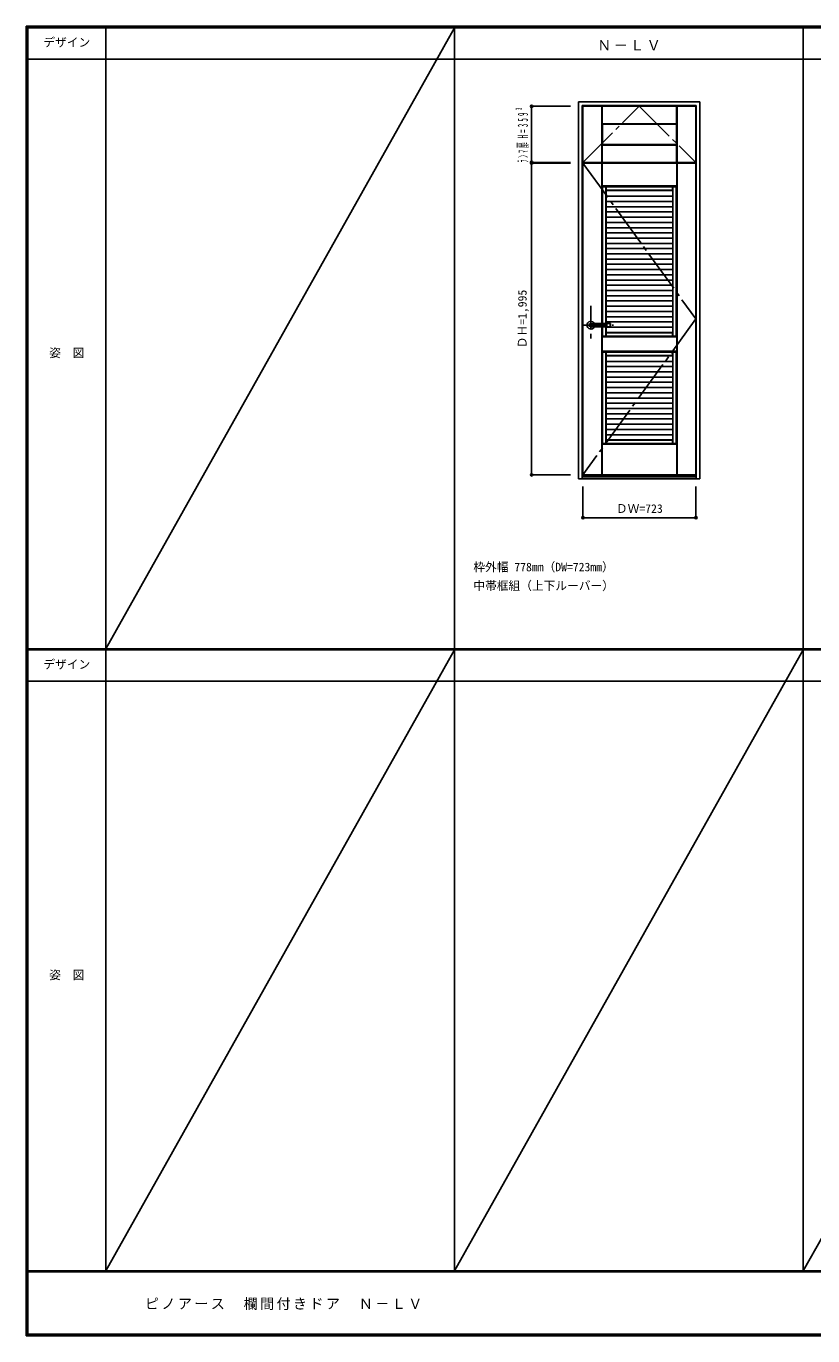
# Model space of a CAD drawing. Units: millimetres, scale not verified. Extents: x -6000 to 5700, y -4307 to 4175.
# Drawn here: x -6000 to -966, y -4205 to 4175 of the extents above; entities that cross this region are included whole.
import ezdxf
from ezdxf.enums import TextEntityAlignment as Align

# ---------------------------------------------------------------- set-up
doc = ezdxf.new("R2010")
doc.units = ezdxf.units.MM
doc.header["$LTSCALE"] = 30
doc.header["$PDMODE"] = 32
doc.header["$PDSIZE"] = 15
doc.linetypes.add('CHAIN1', pattern=[8, 5, -1, 1, -1])
doc.linetypes.add('CHAIN2', pattern=[12, 9, -1, 1, -1])
for name, color, linetype in [('0-1_通り芯', 4, 'CHAIN1'), ('0-2_扉', 3, 'Continuous'), ('0-3_仕上げ', 7, 'Continuous'), ('0-4_枠', 3, 'Continuous'), ('0-5_レバー', 3, 'Continuous'), ('0-7', 7, 'CHAIN2'), ('0-A_文字', 7, 'Continuous'), ('0-B_寸法', 7, 'Continuous'), ('F-1_枠', 6, 'Continuous'), ('F-A_文字', 7, 'Continuous')]:
    doc.layers.add(name, color=color, linetype=linetype)
doc.styles.add('ＭＳ ゴシック', font='')
doc.styles.get('ＭＳ ゴシック').set_extended_font_data('MS Gothic')

msp = doc.modelspace()

# ---------------------------------------------------------------- linework, layer by layer
at = {"layer": '0-1_通り芯'}
for p, q in [((-2385.8, 2385.75), (-2385.8, 2175.75)), ((-2430.8, 2261.75), (-2240.8, 2261.75))]:
    msp.add_line(p, q, dxfattribs=at)
at = {"layer": '0-2_扉'}
for p, q in [((-2438.3, 3662.25), (-1715.3, 3662.25)), ((-2438.3, 3303.25), (-2438.3, 3662.25)), ((-1715.3, 3303.25), (-1715.3, 3662.25)), ((-2438.3, 3303.25), (-1715.3, 3303.25)), ((-2436.8, 3299.25), (-1713.8, 3299.25)), ((-2436.8, 1304.25), (-2436.8, 3299.25)), ((-1713.8, 1304.25), (-1713.8, 3299.25)), ((-2436.8, 1304.25), (-1713.8, 1304.25))]:
    msp.add_line(p, q, dxfattribs=at)
at = {"layer": '0-3_仕上げ'}
for p, q in [((-2316.3, 3303.25), (-2316.3, 3662.25)), ((-2314.8, 3549.75), (-2314.8, 3662.25)), ((-2313.3, 3551.25), (-2313.3, 3662.25)), ((-1837.3, 3551.25), (-1837.3, 3662.25)), ((-1834.3, 3303.25), (-1834.3, 3662.25)), ((-2313.3, 3551.25), (-2314.8, 3549.75)), ((-2314.8, 3549.75), (-2312.3, 3547.25)), ((-1837.3, 3551.25), (-2313.3, 3551.25)), ((-1835.8, 3549.75), (-1838.3, 3547.25)), ((-2314.8, 3415.75), (-2312.3, 3418.25)), ((-2314.8, 3415.75), (-2314.8, 3303.25)), ((-2313.3, 3414.25), (-2314.8, 3415.75)), ((-2313.3, 3414.25), (-2313.3, 3303.25)), ((-1837.3, 3414.25), (-2313.3, 3414.25)), ((-1835.8, 3415.75), (-1838.3, 3418.25)), ((-1837.3, 3414.25), (-1837.3, 3303.25)), ((-2315.8, 2273.25), (-2315.8, 3299.25)), ((-2314.8, 3152.25), (-2314.8, 3299.25)), ((-1836.8, 3153.25), (-1836.8, 3299.25)), ((-1834.8, 1304.25), (-1834.8, 3299.25)), ((-2313.8, 3153.25), (-2314.8, 3152.25)), ((-2311.8, 3149.25), (-2314.8, 3152.25)), ((-2310.8, 3147.25), (-1839.8, 3147.25)), ((-2310.8, 3147.25), (-2310.8, 2273.25)), ((-2289.8, 3147.25), (-2289.8, 2273.25)), ((-2288.8, 3124.29), (-1861.8, 3124.29)), ((-1861.8, 3122.79), (-2288.8, 3122.79)), ((-1862.8, 3126.25), (-2287.8, 3126.25)), ((-1860.8, 3147.25), (-1860.8, 2191.25)), ((-1839.8, 3147.25), (-1839.8, 2191.25)), ((-1835.8, 3152.25), (-1838.8, 3149.25)), ((-1861.8, 3086.72), (-2288.8, 3086.72)), ((-1861.8, 3053.22), (-2288.8, 3053.22)), ((-1861.8, 3019.72), (-2288.8, 3019.72)), ((-1861.8, 2986.22), (-2288.8, 2986.22)), ((-1861.8, 2952.72), (-2288.8, 2952.72)), ((-1861.8, 2919.22), (-2288.8, 2919.22)), ((-1861.8, 2885.72), (-2288.8, 2885.72)), ((-1861.8, 2852.22), (-2288.8, 2852.22)), ((-1861.8, 2818.72), (-2288.8, 2818.72)), ((-1861.8, 2785.22), (-2288.8, 2785.22)), ((-1861.8, 2751.72), (-2288.8, 2751.72)), ((-1861.8, 2718.22), (-2288.8, 2718.22)), ((-1861.8, 2684.72), (-2288.8, 2684.72)), ((-1861.8, 2651.22), (-2288.8, 2651.22)), ((-1861.8, 2617.72), (-2288.8, 2617.72)), ((-1861.8, 2584.22), (-2288.8, 2584.22)), ((-1861.8, 2550.72), (-2288.8, 2550.72)), ((-1861.8, 2517.22), (-2288.8, 2517.22)), ((-1861.8, 2483.72), (-2288.8, 2483.72)), ((-1861.8, 2450.22), (-2288.8, 2450.22)), ((-1861.8, 2416.72), (-2288.8, 2416.72)), ((-1861.8, 2383.22), (-2288.8, 2383.22)), ((-1861.8, 2349.72), (-2288.8, 2349.72)), ((-1861.8, 2316.22), (-2288.8, 2316.22)), ((-1861.8, 2282.72), (-2288.8, 2282.72)), ((-2315.8, 1304.25), (-2315.8, 2250.25)), ((-2314.8, 2188.25), (-2311.8, 2191.25)), ((-2313.8, 2187.25), (-2314.8, 2188.25)), ((-1836.8, 2187.25), (-2313.8, 2187.25)), ((-2313.8, 2095.25), (-2313.8, 2187.25)), ((-2310.8, 2250.25), (-2310.8, 2191.25)), ((-2289.8, 2250.25), (-2289.8, 2191.25)), ((-1861.8, 2249.22), (-2288.8, 2249.22)), ((-1861.8, 2215.72), (-2288.8, 2215.72)), ((-2287.8, 2212.25), (-2287.8, 2191.25)), ((-1861.8, 2213.25), (-1862.8, 2212.25)), ((-1838.8, 2191.25), (-1835.8, 2188.25)), ((-1836.8, 2187.25), (-1835.8, 2188.25)), ((-1836.8, 2095.25), (-1836.8, 2187.25)), ((-1835.8, 2094.25), (-1835.8, 2188.25)), ((-2314.8, 2094.25), (-2313.8, 2095.25)), ((-2313.8, 2095.25), (-1836.8, 2095.25)), ((-1835.8, 2094.25), (-1836.8, 2095.25)), ((-2310.8, 2089.25), (-2310.8, 1504.25)), ((-2310.8, 2089.25), (-1839.8, 2089.25)), ((-2289.8, 2089.25), (-2289.8, 1504.25)), ((-2288.8, 2066.29), (-1861.8, 2066.29)), ((-1861.8, 2030.21), (-2288.8, 2030.21)), ((-1862.8, 2068.25), (-2287.8, 2068.25)), ((-1860.8, 2089.25), (-1860.8, 1504.25)), ((-1839.8, 2089.25), (-1839.8, 1504.25)), ((-1835.8, 2094.25), (-1838.8, 2091.25)), ((-1861.8, 1996.71), (-2288.8, 1996.71)), ((-1861.8, 1963.21), (-2288.8, 1963.21)), ((-1861.8, 1929.71), (-2288.8, 1929.71)), ((-1861.8, 1896.22), (-2288.8, 1896.22)), ((-1861.8, 1862.72), (-2288.8, 1862.72)), ((-1861.8, 1829.22), (-2288.8, 1829.22)), ((-1861.8, 1795.72), (-2288.8, 1795.72)), ((-1861.8, 1762.22), (-2288.8, 1762.22)), ((-1861.8, 1728.72), (-2288.8, 1728.72)), ((-1861.8, 1695.22), (-2288.8, 1695.22)), ((-1861.8, 1661.72), (-2288.8, 1661.72)), ((-1861.8, 1628.22), (-2288.8, 1628.22)), ((-1861.8, 1594.72), (-2288.8, 1594.72)), ((-1861.8, 1561.22), (-2288.8, 1561.22)), ((-1861.8, 1527.72), (-2288.8, 1527.72)), ((-2287.8, 1525.25), (-2287.8, 1504.25)), ((-1861.8, 1526.25), (-1862.8, 1525.25)), ((-1862.8, 1525.25), (-1862.8, 1504.25)), ((-2314.8, 1501.25), (-2311.8, 1504.25)), ((-2313.8, 1500.25), (-2314.8, 1501.25)), ((-2314.8, 1304.25), (-2314.8, 1501.25)), ((-1836.8, 1500.25), (-2313.8, 1500.25)), ((-2313.8, 1304.25), (-2313.8, 1500.25)), ((-1838.8, 1504.25), (-1835.8, 1501.25)), ((-1836.8, 1500.25), (-1835.8, 1501.25)), ((-1836.8, 1304.25), (-1836.8, 1500.25)), ((-1835.8, 1304.25), (-1835.8, 1501.25))]:
    msp.add_line(p, q, dxfattribs=at)
at = {"layer": '0-3_仕上げ', "color": 3}
for p, q in [((-2312.3, 3418.25), (-2312.3, 3547.25)), ((-2312.3, 3547.25), (-1838.3, 3547.25)), ((-1838.3, 3418.25), (-1838.3, 3547.25)), ((-2312.3, 3418.25), (-1838.3, 3418.25)), ((-1838.8, 3149.25), (-2311.8, 3149.25)), ((-2311.8, 2273.25), (-2311.8, 3149.25)), ((-2288.8, 2273.25), (-2288.8, 3149.25)), ((-2288.8, 3125.25), (-1861.8, 3125.25)), ((-1861.8, 2191.25), (-1861.8, 3149.25)), ((-1838.8, 2191.25), (-1838.8, 3149.25)), ((-2311.8, 2191.25), (-2311.8, 2250.25)), ((-1838.8, 2191.25), (-2311.8, 2191.25)), ((-2288.8, 2191.25), (-2288.8, 2250.25)), ((-2288.8, 2213.25), (-1861.8, 2213.25)), ((-2311.8, 2091.25), (-2311.8, 1504.25)), ((-2311.8, 2091.25), (-1838.8, 2091.25)), ((-2288.8, 1504.25), (-2288.8, 2091.25)), ((-2288.8, 2067.25), (-1861.8, 2067.25)), ((-1861.8, 1504.25), (-1861.8, 2091.25)), ((-1838.8, 2091.25), (-1838.8, 1504.25)), ((-2288.8, 1526.25), (-1861.8, 1526.25)), ((-1838.8, 1504.25), (-2311.8, 1504.25))]:
    msp.add_line(p, q, dxfattribs=at)
at = {"layer": '0-3_仕上げ'}
for points in [[(-1837.3, 3551.25), (-1835.8, 3549.75), (-1835.8, 3662.25)], [(-1837.3, 3414.25), (-1835.8, 3415.75), (-1835.8, 3303.25)], [(-1836.8, 3153.25), (-2313.8, 3153.25), (-2313.8, 3299.25)], [(-1836.8, 3153.25), (-1835.8, 3152.25), (-1835.8, 3299.25)], [(-2288.8, 3125.25), (-2287.8, 3126.25), (-2287.8, 3147.25)], [(-1861.8, 3125.25), (-1862.8, 3126.25), (-1862.8, 3147.25)], [(-2311.8, 2091.25), (-2314.8, 2094.25), (-2314.8, 2188.25)], [(-2288.8, 2213.25), (-2287.8, 2212.25), (-1862.8, 2212.25), (-1862.8, 2191.25)], [(-2288.8, 2067.25), (-2287.8, 2068.25), (-2287.8, 2089.25)], [(-1861.8, 2067.25), (-1862.8, 2068.25), (-1862.8, 2089.25)], [(-2288.8, 1526.25), (-2287.8, 1525.25), (-1862.8, 1525.25)]]:
    msp.add_lwpolyline(points, dxfattribs=at)
at = {"layer": '0-4_枠'}
for p, q in [((-2465.8, 3691.25), (-1687.8, 3691.25)), ((-2465.8, 1279.25), (-2465.8, 3691.25)), ((-1687.8, 1279.25), (-1687.8, 3691.25)), ((-2441.8, 3667.25), (-1711.8, 3667.25)), ((-2441.8, 1279.25), (-2441.8, 3667.25)), ((-1711.8, 1279.25), (-1711.8, 3667.25)), ((-2465.8, 1279.25), (-1687.8, 1279.25)), ((-2441.8, 1294.25), (-1711.8, 1294.25)), ((-2441.8, 1291.25), (-1711.8, 1291.25))]:
    msp.add_line(p, q, dxfattribs=at)
at = {"layer": '0-5_レバー'}
for p, q in [((-2385.8, 2271.25), (-2366.8, 2271.25)), ((-2366.8, 2272.25), (-2365.8, 2273.25)), ((-2366.8, 2251.25), (-2366.8, 2272.25)), ((-2365.8, 2273.25), (-2261.8, 2273.25)), ((-2260.8, 2272.25), (-2261.8, 2273.25)), ((-2260.8, 2251.25), (-2260.8, 2272.25)), ((-2385.8, 2252.25), (-2366.8, 2252.25)), ((-2366.8, 2251.25), (-2365.8, 2250.25)), ((-2261.8, 2250.25), (-2365.8, 2250.25)), ((-2260.8, 2251.25), (-2261.8, 2250.25))]:
    msp.add_line(p, q, dxfattribs=at)
at = {"layer": '0-5_レバー', "color": 4}
for p, q in [((-2365.8, 2250.25), (-2365.8, 2273.25)), ((-2261.8, 2273.25), (-2261.8, 2250.25))]:
    msp.add_line(p, q, dxfattribs=at)
for radius, start, end in [(24.55, 27.93255, 332.06745), (11, 59.72736, 300.27264)]:
    msp.add_arc((-2385.8, 2261.75), radius, start, end, dxfattribs=at)
at = {"layer": '0-5_レバー'}
msp.add_arc((-2385.8, 2261.75), 9.5, 90, 270, dxfattribs=at)
at = {"layer": '0-7'}
for p, q in [((-2438.3, 3303.25), (-2076.8, 3662.25)), ((-2076.8, 3662.25), (-1715.3, 3303.25))]:
    msp.add_line(p, q, dxfattribs=at)
msp.add_lwpolyline([(-2436.8, 3299.25), (-1713.8, 2301.75), (-2436.8, 1304.25)], dxfattribs=at)
at = {"layer": '0-B_寸法', "color": 4}
for p, q in [((-2765.8, 3662.25), (-2515.8, 3662.25)), ((-2765.8, 3303.25), (-2765.8, 3662.25)), ((-2765.8, 3303.25), (-2515.8, 3303.25)), ((-2765.8, 3299.25), (-2765.8, 1304.25)), ((-2765.8, 3299.25), (-2515.8, 3299.25)), ((-2765.8, 1304.25), (-2515.8, 1304.25)), ((-2436.8, 1029.25), (-2436.8, 1229.25))]:
    msp.add_line(p, q, dxfattribs=at)
msp.add_lwpolyline([(-2436.8, 1029.25), (-1713.8, 1029.25), (-1713.8, 1229.25)], dxfattribs=at)
at = {"layer": '0-B_寸法'}
for p in [(-2765.8, 3662.25), (-2765.8, 3303.25), (-2765.8, 3299.25), (-2765.8, 1304.25), (-2436.8, 1029.25), (-1713.8, 1029.25)]:
    msp.add_point(p, dxfattribs=at)
at = {"layer": 'F-1_枠'}
for p, q in [((-6000, 4175), (5700, 4175)), ((-6000, 4175), (-6000, -4205)), ((-6000, 4170), (5700, 4170)), ((-6000, 4165), (5700, 4165)), ((-5995, 4175), (-5995, -4205)), ((-5990, 4175), (-5990, -4205)), ((-5490, 4175), (-5490, -3790)), ((-3258.4, 4175), (-3258.4, -3790)), ((-1026.8, 4175), (-1026.8, -3790)), ((-6000, 3965), (5700, 3965)), ((-6000, 190.5), (5700, 190.5)), ((-6000, 187.5), (5700, 187.5)), ((-6000, 184.5), (5700, 184.5)), ((-6000, -15.5), (5700, -15.5)), ((5700, -3790), (-6000, -3790)), ((5700, -3795), (-6000, -3795)), ((5700, -4195), (-6000, -4195)), ((5700, -4200), (-6000, -4200)), ((5700, -4205), (-6000, -4205))]:
    msp.add_line(p, q, dxfattribs=at)
at = {"layer": 'F-A_文字'}
for p, q in [((-3258.4, 4165), (-5490, 190.5)), ((-3258.4, 184.5), (-5490, -3790)), ((-1026.8, 184.5), (-3258.4, -3790)), ((1204.8, 184.5), (-1026.8, -3790))]:
    msp.add_line(p, q, dxfattribs=at)

# ---------------------------------------------------------------- texts
at = {"layer": '0-A_文字', "style": 'ＭＳ ゴシック'}
for s, p in [('枠外幅 778mm（DW=723mm）', (-3138.4, 670.5)), ('中帯框組（上下ルーバー）', (-3138.4, 550.5))]:
    msp.add_text(s, height=54.99, dxfattribs=at).set_placement(p, align=Align.BOTTOM_LEFT)
at = {"layer": '0-A_文字', "insert": (-2345.1, 4020), "char_height": 65.98, "attachment_point": 7, "style": 'ＭＳ ゴシック'}
msp.add_mtext('\\T1.17;Ｎ－ＬＶ', dxfattribs=at)
at = {"layer": '0-B_寸法', "style": 'ＭＳ ゴシック'}
msp.add_text('ＤＨ=1,995', height=54.99, rotation=90, dxfattribs=at).set_placement((-2780.8, 2114.25), align=Align.BOTTOM_LEFT)
msp.add_text('ＤＷ=723', height=54.99, dxfattribs=at).set_placement((-2225.8, 1044.25), align=Align.BOTTOM_LEFT)
at = {"layer": '0-B_寸法', "insert": (-2780.8, 3302.75), "char_height": 65.98, "attachment_point": 7, "rotation": 90, "style": 'ＭＳ ゴシック'}
msp.add_mtext('\\T1.67;\\W0.4;ﾗﾝﾏ扉H=359³', dxfattribs=at)
at = {"layer": 'F-A_文字', "style": 'ＭＳ ゴシック'}
for s, p in [('デザイン', (-5890, 4027.5)), ('姿\u3000図', (-5852.5, 2040.25)), ('デザイン', (-5890, 47)), ('姿\u3000図', (-5852.5, -1940.25))]:
    msp.add_text(s, height=54.99, dxfattribs=at).set_placement(p, align=Align.BOTTOM_LEFT)
at = {"layer": 'F-A_文字', "insert": (-5240, -4040), "char_height": 65.98, "attachment_point": 7, "style": 'ＭＳ ゴシック'}
msp.add_mtext('\\T1.17;ピノアース\u3000欄間付きドア\u3000Ｎ－ＬＶ', dxfattribs=at)

doc.saveas('drawing.dxf')
